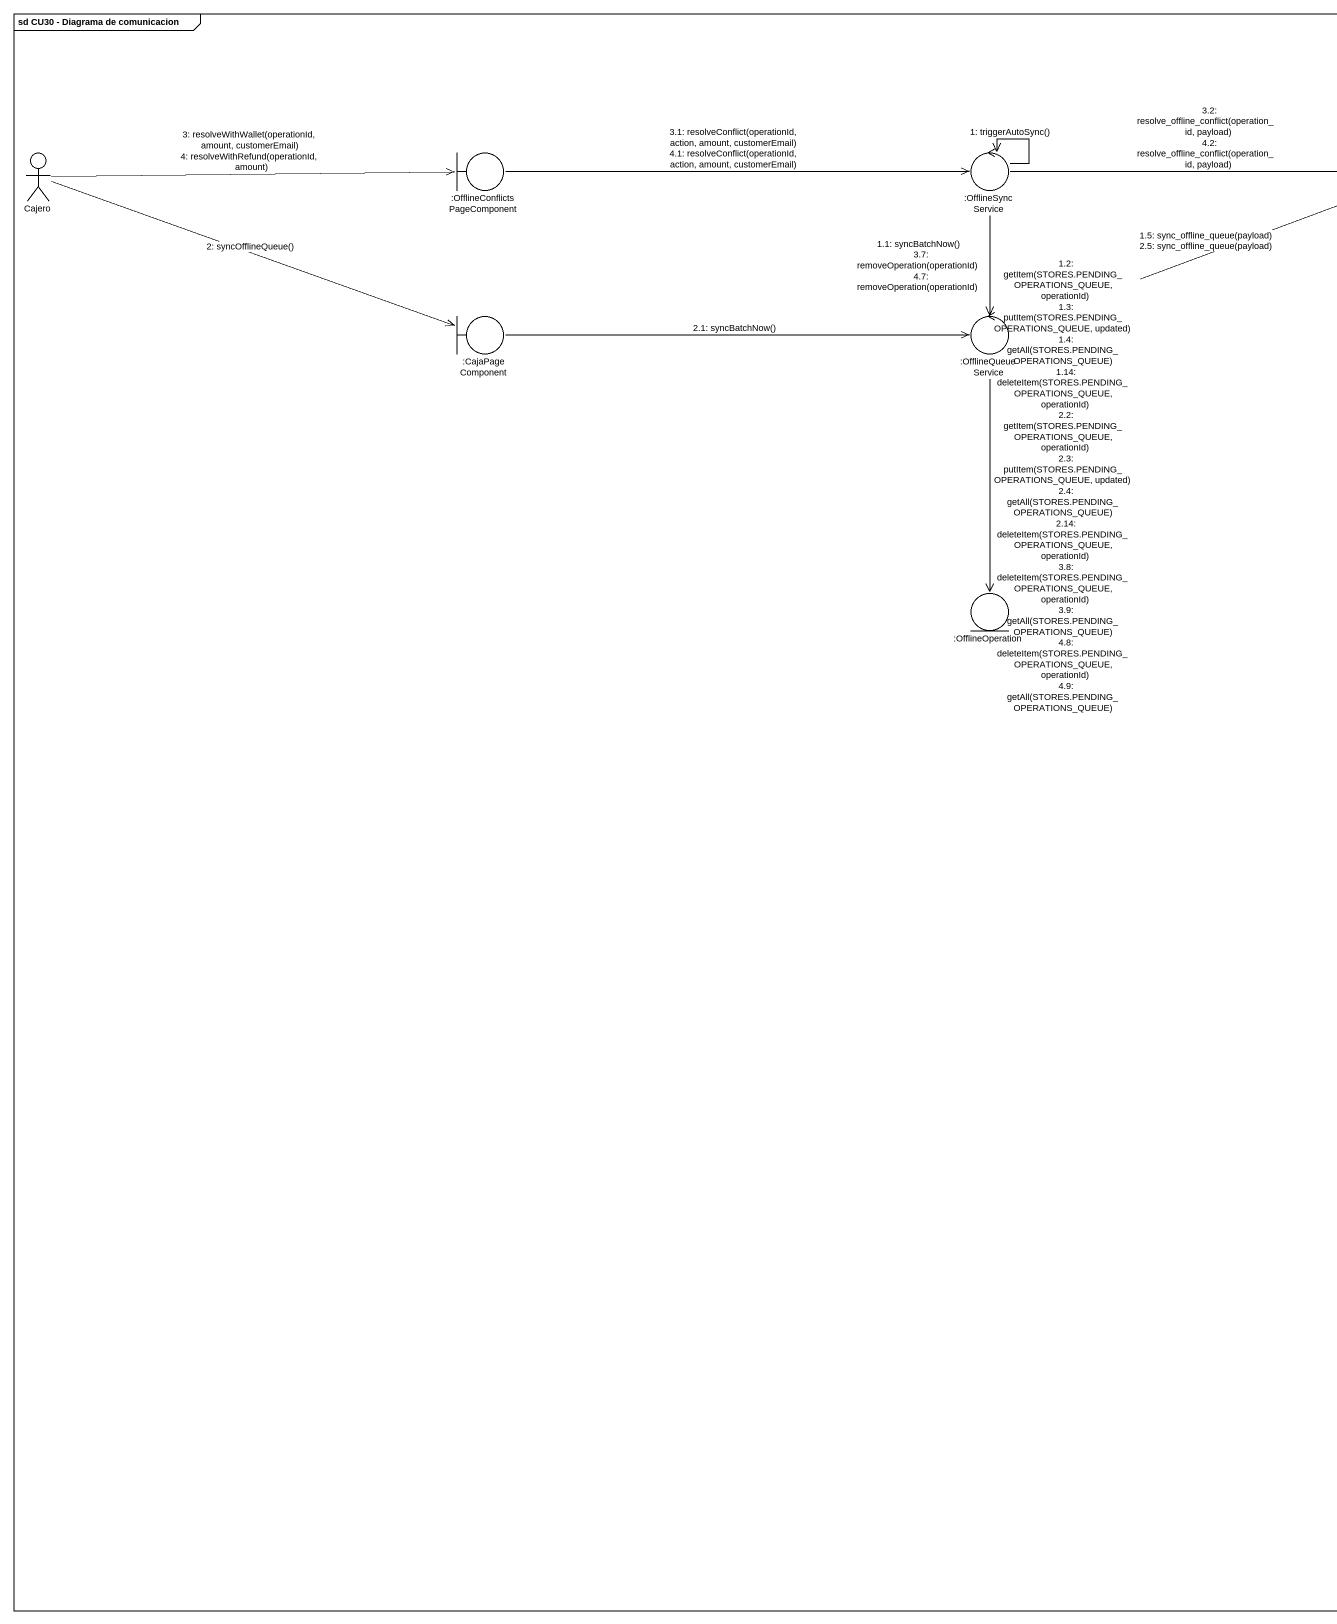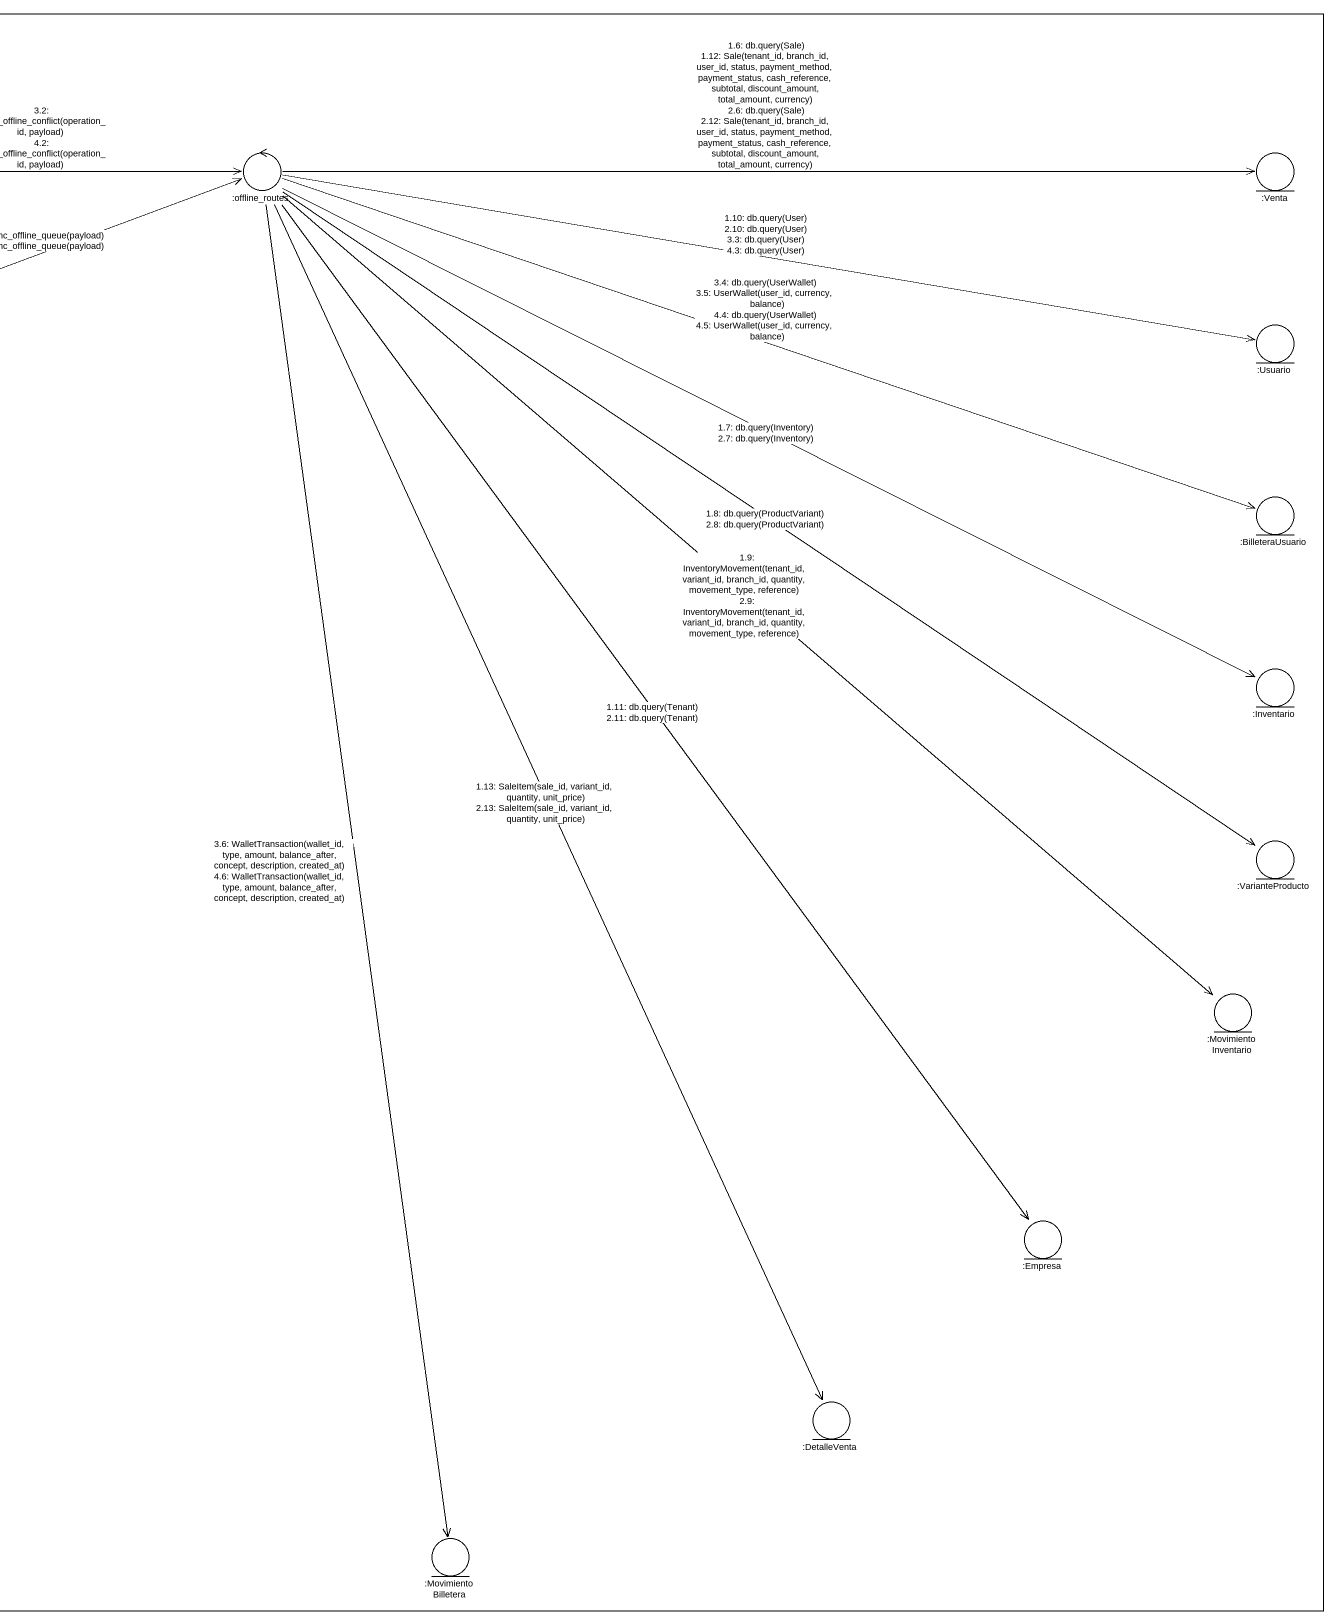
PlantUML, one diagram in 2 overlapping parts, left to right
@startuml
mainframe sd CU30 - Diagrama de comunicacion
actor Cajero
boundary ":OfflineConflictsPageComponent" as OfflineConflictsPageComponen
control ":OfflineSyncService" as OfflineSyncService
control ":offline_routes" as offline_routes
entity ":Venta" as Venta
boundary ":CajaPageComponent" as CajaPageComponent
control ":OfflineQueueService" as OfflineQueueService
entity ":Usuario" as Usuario
entity ":BilleteraUsuario" as BilleteraUsuario
entity ":OfflineOperation" as OfflineOperation
entity ":Inventario" as Inventario
entity ":VarianteProducto" as VarianteProducto
entity ":MovimientoInventario" as MovimientoInventario
entity ":Empresa" as Empresa
entity ":DetalleVenta" as DetalleVenta
entity ":MovimientoBilletera" as MovimientoBilletera
OfflineSyncService --> OfflineSyncService : 1: triggerAutoSync()
OfflineSyncService --> OfflineQueueService : 1.1: syncBatchNow()\n3.7: removeOperation(operationId)\n4.7: removeOperation(operationId)
OfflineQueueService --> OfflineOperation : 1.2: getItem(STORES.PENDING_OPERATIONS_QUEUE, operationId)\n1.3: putItem(STORES.PENDING_OPERATIONS_QUEUE, updated)\n1.4: getAll(STORES.PENDING_OPERATIONS_QUEUE)\n1.14: deleteItem(STORES.PENDING_OPERATIONS_QUEUE, operationId)\n2.2: getItem(STORES.PENDING_OPERATIONS_QUEUE, operationId)\n2.3: putItem(STORES.PENDING_OPERATIONS_QUEUE, updated)\n2.4: getAll(STORES.PENDING_OPERATIONS_QUEUE)\n2.14: deleteItem(STORES.PENDING_OPERATIONS_QUEUE, operationId)\n3.8: deleteItem(STORES.PENDING_OPERATIONS_QUEUE, operationId)\n3.9: getAll(STORES.PENDING_OPERATIONS_QUEUE)\n4.8: deleteItem(STORES.PENDING_OPERATIONS_QUEUE, operationId)\n4.9: getAll(STORES.PENDING_OPERATIONS_QUEUE)
OfflineQueueService -right-> offline_routes : 1.5: sync_offline_queue(payload)\n2.5: sync_offline_queue(payload)
offline_routes -right-> Venta : 1.6: db.query(Sale)\n1.12: Sale(tenant_id, branch_id, user_id, status, payment_method, payment_status, cash_reference, subtotal, discount_amount, total_amount, currency)\n2.6: db.query(Sale)\n2.12: Sale(tenant_id, branch_id, user_id, status, payment_method, payment_status, cash_reference, subtotal, discount_amount, total_amount, currency)
offline_routes -right-> Inventario : 1.7: db.query(Inventory)\n2.7: db.query(Inventory)
offline_routes --> VarianteProducto : 1.8: db.query(ProductVariant)\n2.8: db.query(ProductVariant)
offline_routes --> MovimientoInventario : 1.9: InventoryMovement(tenant_id, variant_id, branch_id, quantity, movement_type, reference)\n2.9: InventoryMovement(tenant_id, variant_id, branch_id, quantity, movement_type, reference)
offline_routes -right-> Usuario : 1.10: db.query(User)\n2.10: db.query(User)\n3.3: db.query(User)\n4.3: db.query(User)
offline_routes --> Empresa : 1.11: db.query(Tenant)\n2.11: db.query(Tenant)
offline_routes --> DetalleVenta : 1.13: SaleItem(sale_id, variant_id, quantity, unit_price)\n2.13: SaleItem(sale_id, variant_id, quantity, unit_price)
Cajero -right-> CajaPageComponent : 2: syncOfflineQueue()
CajaPageComponent -right-> OfflineQueueService : 2.1: syncBatchNow()
Cajero -right-> OfflineConflictsPageComponen : 3: resolveWithWallet(operationId, amount, customerEmail)\n4: resolveWithRefund(operationId, amount)
OfflineConflictsPageComponen -right-> OfflineSyncService : 3.1: resolveConflict(operationId, action, amount, customerEmail)\n4.1: resolveConflict(operationId, action, amount, customerEmail)
OfflineSyncService -right-> offline_routes : 3.2: resolve_offline_conflict(operation_id, payload)\n4.2: resolve_offline_conflict(operation_id, payload)
offline_routes -right-> BilleteraUsuario : 3.4: db.query(UserWallet)\n3.5: UserWallet(user_id, currency, balance)\n4.4: db.query(UserWallet)\n4.5: UserWallet(user_id, currency, balance)
offline_routes --> MovimientoBilletera : 3.6: WalletTransaction(wallet_id, type, amount, balance_after, concept, description, created_at)\n4.6: WalletTransaction(wallet_id, type, amount, balance_after, concept, description, created_at)
@enduml
